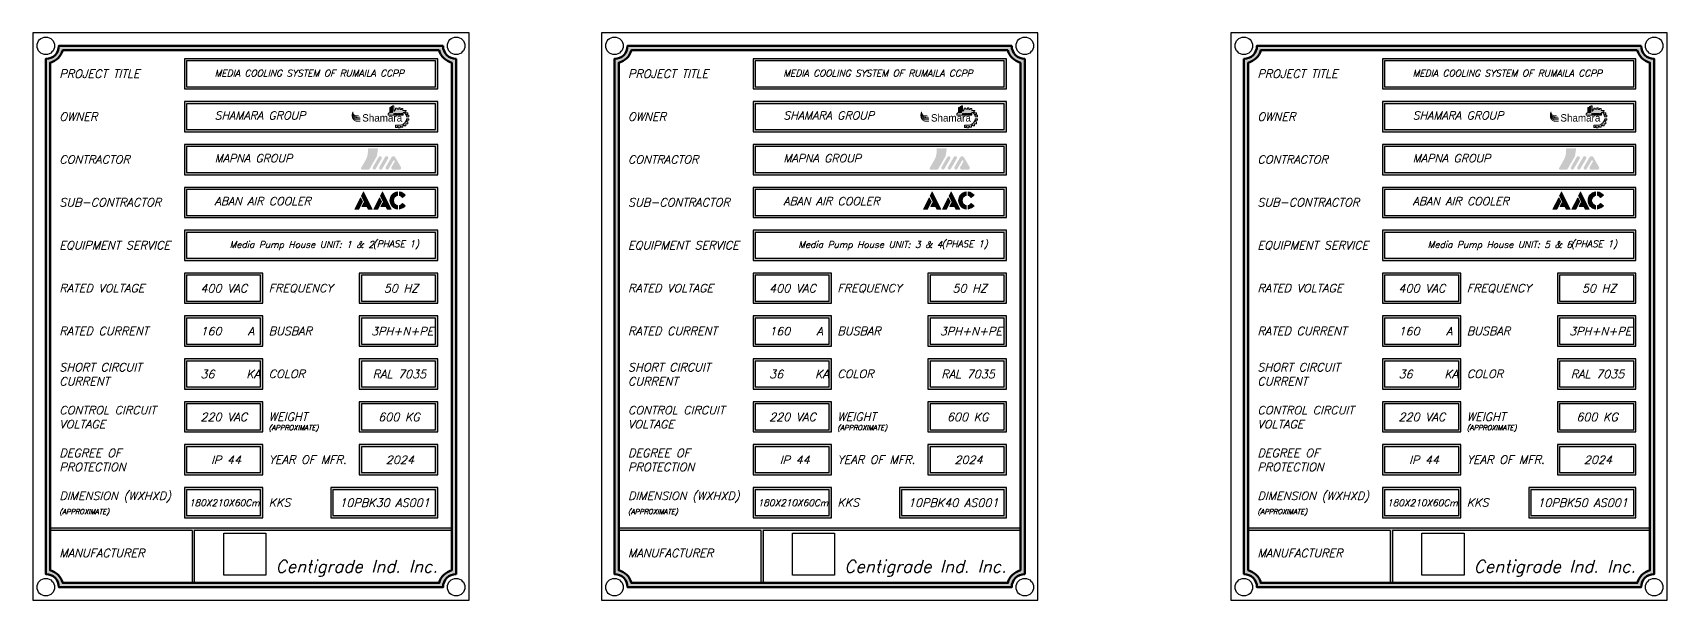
# Model space of a CAD drawing. Header units: inches. Extents: x -166 to 590, y 55 to 185.
# Drawn here: x 215.4 to 589.8, y 55.2 to 185.2 of the extents above; entities that cross this region are included whole.
import ezdxf
from ezdxf.enums import TextEntityAlignment as Align

# ---------------------------------------------------------------- set-up
doc = ezdxf.new("R2010")
doc.units = ezdxf.units.IN
doc.header["$MEASUREMENT"] = 0
doc.layers.add('T-T', color=2, linetype='Continuous', lineweight=20)
doc.styles.add('Shamara', font='')
doc.styles.get("Standard").update_dxf_attribs({"font": 'italic.shx'})
doc.styles.get('Shamara').set_extended_font_data('Alborz Mashgh Jadid')
picture_1 = doc.add_image_def('image1.jpg', size_in_pixel=(157, 157))

# ---------------------------------------------------------------- blocks, each defined once
blk = doc.blocks.new('AAC')
at = {"lineweight": 0}
h = blk.add_hatch(dxfattribs=at)
h.set_pattern_fill('AR-SAND', color=130, scale=0.4)
h.paths.add_polyline_path([(17.1, 33.8), (13.1, 26), (20.1, 12.2), (17.7, 12.2), (14.1, 5.2), (23.6, 5.2), (26.2, 0), (34.2, 0)])
h.paths.add_polyline_path([(0, 0), (7.9, 0), (15.3, 14.6), (11.3, 22.4)])
h = blk.add_hatch(dxfattribs=at)
h.set_pattern_fill('AR-SAND', color=130, scale=0.4)
h.paths.add_polyline_path([(49, 22.4), (37.7, 0), (45.6, 0), (53, 14.6)])
h.paths.add_polyline_path([(54.7, 33.8), (50.8, 26), (57.7, 12.2), (55.4, 12.2), (51.8, 5.2), (61.3, 5.2), (63.9, 0), (71.8, 0)])
h = blk.add_hatch(dxfattribs=at)
h.set_pattern_fill('AR-SAND', color=130, scale=0.4)
h.paths.add_polyline_path([(84.6, 26.8), (84.6, 33.8, 0.894794), (84.6, 0), (84.6, 7, -0.827064)])
h.paths.add_polyline_path([(94.4, 23), (100, 27.2, 0.206016), (88.3, 33.8), (88.3, 26.8, -0.186394)])
h.paths.add_polyline_path([(100, 6.6), (94.4, 10.8, -0.186394), (88.3, 7), (88.3, 0, 0.206016)])
for p, q in [((13.1, 26), (17.1, 33.8)), ((34.2, 0), (17.1, 33.8)), ((50.8, 26), (54.7, 33.8)), ((71.8, 0), (54.7, 33.8)), ((84.6, 33.8), (84.6, 26.8)), ((88.3, 33.8), (88.3, 26.8)), ((0, 0), (11.3, 22.4)), ((0, 0), (7.9, 0)), ((7.9, 0), (15.3, 14.6)), ((15.3, 14.6), (11.3, 22.4)), ((20.1, 12.2), (13.1, 26)), ((14.1, 5.2), (17.7, 12.2)), ((14.1, 5.2), (23.6, 5.2)), ((17.7, 12.2), (20.1, 12.2)), ((26.2, 0), (23.6, 5.2)), ((26.2, 0), (34.2, 0)), ((37.7, 0), (49, 22.4)), ((37.7, 0), (45.6, 0)), ((45.6, 0), (53, 14.6)), ((53, 14.6), (49, 22.4)), ((57.7, 12.2), (50.8, 26)), ((51.8, 5.2), (55.4, 12.2)), ((51.8, 5.2), (61.3, 5.2)), ((55.4, 12.2), (57.7, 12.2)), ((63.9, 0), (61.3, 5.2)), ((63.9, 0), (71.8, 0)), ((84.6, 7), (84.6, 0)), ((88.3, 7), (88.3, 0)), ((94.4, 23), (100, 27.2)), ((94.4, 10.8), (100, 6.6))]:
    blk.add_line(p, q, dxfattribs=at)
for radius, start, end in [(17, 96.356, 263.644), (17, 37.2592, 83.823), (10, 100.8142, 259.1858), (10, 37.2592, 79.4928), (10, 280.5072, 322.7408), (17, 276.177, 322.7408)]:
    blk.add_arc((86.5, 16.9), radius, start, end, dxfattribs=at)
blk = doc.blocks.new('A$C190B4D2B')
at = {"layer": 'T-T'}
h = blk.add_hatch(color=12, dxfattribs=at)
h.dxf.hatch_style = 1
h.paths.add_polyline_path([(5.47, -1.16), (5.47, -0.23), (4.75, -0.23), (4.75, -0.91), (3.9, -0.91), (3.9, -0.37), (3.11, -0.37), (3.11, -1.31), (2.72, -1.31), (2.72, -1.73), (2.5, -1.73), (2.5, -2.04), (2.22, -2.04), (2.22, 0.86), (1.55, 0.86), (1.55, -2.69), (1.32, -2.69), (1.32, 0.53), (0.83, 0.53), (0.83, -2.92), (0.53, -2.92), (0.53, 0), (0, 0), (0, -2.85), (-0.53, -2.85), (-0.53, -3.22), (-0.83, -3.22), (-0.83, -4.07), (7.18, -4.07), (7.18, -2.62), (7.6, -2.62, -0.191002), (8.87, -4.99), (10.08, -4.99), (10.08, -4.03), (9.08, -4.03), (9.08, -3.56), (9.61, -3.56), (9.61, -2.88), (8.71, -2.88), (8.19, -2.49), (8.19, -2.07), (8.66, -2.07), (8.66, -1.57), (7.03, -1.57), (7.03, -0.59), (6.2, -0.59), (6.2, -1.16)])
h.paths.add_polyline_path([(6.16, -3.28), (6.16, -3.81), (5.71, -3.81), (5.71, -3.28)], flags=16)
h.paths.add_polyline_path([(6.44, -3.28), (6.88, -3.28), (6.88, -3.81), (6.44, -3.81)], flags=16)
h.paths.add_polyline_path([(5.43, -3.28), (5.43, -3.81), (4.99, -3.81), (4.99, -3.28)], flags=16)
h.paths.add_polyline_path([(4.71, -3.28), (4.71, -3.81), (4.27, -3.81), (4.27, -3.28)], flags=16)
h.paths.add_polyline_path([(3.98, -3.28), (3.98, -3.81), (3.54, -3.81), (3.54, -3.28)], flags=16)
h.paths.add_polyline_path([(3.26, -3.28), (3.26, -3.81), (2.82, -3.81), (2.82, -3.28)], flags=16)
h.paths.add_polyline_path([(2.53, -3.28), (2.53, -3.81), (2.09, -3.81), (2.09, -3.28)], flags=16)
h.paths.add_polyline_path([(7.71, -9.27), (7.7, -9.75), (8.56, -9.75), (8.56, -8.65), (9.58, -8.66), (9.58, -7.64), (9.15, -7.64), (9.15, -6.85), (10.09, -6.85), (10.09, -5.98), (8.92, -5.98, -0.331152), (5.93, -9.42), (3.14, -9.42), (3.14, -10.64), (3.89, -10.64), (3.89, -10.2), (4.47, -10.2), (4.47, -10.81), (5.5, -10.81), (5.5, -10.12), (6.09, -10.12), (6.09, -10.5), (6.99, -10.5), (6.99, -9.68)])
at = {"layer": 'T-T', "color": 12}
for p, q in [((0.53, 0), (0, 0)), ((0, 0), (0, -2.85)), ((0.53, 0), (0, 0)), ((0, 0), (0, -2.85)), ((0.53, -2.92), (0.53, 0)), ((0.53, -2.92), (0.53, 0)), ((1.32, 0.53), (0.83, 0.53)), ((0.83, 0.53), (0.83, -2.92)), ((1.32, 0.53), (0.83, 0.53)), ((0.83, 0.53), (0.83, -2.92)), ((1.32, -2.69), (1.32, 0.53)), ((1.32, -2.69), (1.32, 0.53)), ((2.22, 0.86), (1.55, 0.86)), ((1.55, 0.86), (1.55, -2.69)), ((2.22, 0.86), (1.55, 0.86)), ((1.55, 0.86), (1.55, -2.69)), ((2.22, -2.04), (2.22, 0.86)), ((2.22, -2.04), (2.22, 0.86)), ((-0.53, -3.22), (-0.83, -3.22)), ((-0.83, -3.22), (-0.83, -4.07)), ((-0.53, -3.22), (-0.83, -3.22)), ((-0.83, -3.22), (-0.83, -4.07)), ((-0.83, -4.07), (7.18, -4.07)), ((-0.83, -4.07), (7.18, -4.07)), ((0, -2.85), (-0.53, -2.85)), ((-0.53, -2.85), (-0.53, -3.22)), ((0, -2.85), (-0.53, -2.85)), ((-0.53, -2.85), (-0.53, -3.22)), ((0.83, -2.92), (0.53, -2.92)), ((0.83, -2.92), (0.53, -2.92)), ((1.55, -2.69), (1.32, -2.69)), ((1.55, -2.69), (1.32, -2.69)), ((2.5, -2.04), (2.22, -2.04)), ((2.5, -2.04), (2.22, -2.04)), ((2.72, -1.73), (2.5, -1.73)), ((2.5, -1.73), (2.5, -2.04)), ((2.72, -1.73), (2.5, -1.73)), ((2.5, -1.73), (2.5, -2.04)), ((3.11, -1.31), (2.72, -1.31)), ((2.72, -1.31), (2.72, -1.73)), ((3.11, -1.31), (2.72, -1.31)), ((2.72, -1.31), (2.72, -1.73)), ((3.9, -0.37), (3.11, -0.37)), ((3.11, -0.37), (3.11, -1.31)), ((3.9, -0.37), (3.11, -0.37)), ((3.11, -0.37), (3.11, -1.31)), ((3.9, -0.91), (3.9, -0.37)), ((3.9, -0.91), (3.9, -0.37)), ((4.75, -0.91), (3.9, -0.91)), ((4.75, -0.91), (3.9, -0.91)), ((5.47, -0.23), (4.75, -0.23)), ((4.75, -0.23), (4.75, -0.91)), ((5.47, -0.23), (4.75, -0.23)), ((4.75, -0.23), (4.75, -0.91)), ((5.47, -1.16), (5.47, -0.23)), ((5.47, -1.16), (5.47, -0.23)), ((6.2, -1.16), (5.47, -1.16)), ((6.2, -1.16), (5.47, -1.16)), ((7.03, -0.59), (6.2, -0.59)), ((6.2, -0.59), (6.2, -1.16)), ((7.03, -0.59), (6.2, -0.59)), ((6.2, -0.59), (6.2, -1.16)), ((7.03, -1.57), (7.03, -0.59)), ((7.03, -1.57), (7.03, -0.59)), ((8.66, -1.57), (7.03, -1.57)), ((8.66, -1.57), (7.03, -1.57)), ((7.18, -4.07), (7.18, -2.62)), ((7.18, -2.62), (7.6, -2.62)), ((7.18, -4.07), (7.18, -2.62)), ((7.18, -2.62), (7.6, -2.62)), ((8.19, -2.49), (8.19, -2.07)), ((8.19, -2.07), (8.66, -2.07)), ((8.19, -2.49), (8.19, -2.07)), ((8.19, -2.07), (8.66, -2.07)), ((8.71, -2.88), (8.19, -2.49)), ((8.71, -2.88), (8.19, -2.49)), ((8.56, -9.75), (8.56, -8.65)), ((8.56, -8.65), (9.58, -8.66)), ((8.56, -9.75), (8.56, -8.65)), ((8.56, -8.65), (9.58, -8.66)), ((8.66, -2.07), (8.66, -1.57)), ((8.66, -2.07), (8.66, -1.57)), ((9.61, -2.88), (8.71, -2.88)), ((9.61, -2.88), (8.71, -2.88)), ((8.87, -4.99), (10.08, -4.99)), ((8.87, -4.99), (10.08, -4.99)), ((10.09, -5.98), (8.92, -5.98)), ((10.09, -5.98), (8.92, -5.98)), ((9.08, -4.03), (9.08, -3.56)), ((9.08, -3.56), (9.61, -3.56)), ((9.08, -4.03), (9.08, -3.56)), ((9.08, -3.56), (9.61, -3.56)), ((10.08, -4.03), (9.08, -4.03)), ((10.08, -4.03), (9.08, -4.03)), ((9.15, -7.64), (9.15, -6.85)), ((9.15, -6.85), (10.09, -6.85)), ((9.15, -7.64), (9.15, -6.85)), ((9.15, -6.85), (10.09, -6.85)), ((9.58, -7.64), (9.15, -7.64)), ((9.58, -7.64), (9.15, -7.64)), ((9.58, -8.66), (9.58, -7.64)), ((9.58, -8.66), (9.58, -7.64)), ((9.61, -3.56), (9.61, -2.88)), ((9.61, -3.56), (9.61, -2.88)), ((10.08, -4.99), (10.08, -4.03)), ((10.08, -4.99), (10.08, -4.03)), ((10.09, -6.85), (10.09, -5.98)), ((10.09, -6.85), (10.09, -5.98)), ((5.93, -9.42), (3.14, -9.42)), ((3.14, -9.42), (3.14, -10.64)), ((5.93, -9.42), (3.14, -9.42)), ((3.14, -9.42), (3.14, -10.64)), ((3.14, -10.64), (3.89, -10.64)), ((3.14, -10.64), (3.89, -10.64)), ((3.89, -10.64), (3.89, -10.2)), ((3.89, -10.2), (4.47, -10.2)), ((3.89, -10.64), (3.89, -10.2)), ((3.89, -10.2), (4.47, -10.2)), ((4.47, -10.2), (4.47, -10.81)), ((4.47, -10.2), (4.47, -10.81)), ((4.47, -10.81), (5.5, -10.81)), ((4.47, -10.81), (5.5, -10.81)), ((5.5, -10.81), (5.5, -10.12)), ((5.5, -10.12), (6.09, -10.12)), ((5.5, -10.81), (5.5, -10.12)), ((5.5, -10.12), (6.09, -10.12)), ((6.09, -10.12), (6.09, -10.5)), ((6.09, -10.12), (6.09, -10.5)), ((6.09, -10.5), (6.99, -10.5)), ((6.09, -10.5), (6.99, -10.5)), ((6.99, -9.68), (7.71, -9.27)), ((6.99, -9.68), (7.71, -9.27)), ((6.99, -10.5), (6.99, -9.68)), ((6.99, -10.5), (6.99, -9.68)), ((7.71, -9.27), (7.7, -9.75)), ((7.71, -9.27), (7.7, -9.75)), ((7.7, -9.75), (8.56, -9.75)), ((7.7, -9.75), (8.56, -9.75))]:
    blk.add_line(p, q, dxfattribs=at)
at = {"layer": 'T-T', "color": 12, "const_width": 0.39}
for points in [[(-19.5, -2.33, 0.281), (-19.27, -6.42, 18.267234)], [(-15.56, -6.15), (-17.6, -6.12, -0.392856), (-19.91, -3.52, -0.912171)], [(-15.56, -6.7), (-17.6, -6.68, -0.383676), (-19.91, -3.97, -0.912171)], [(-15.56, -7.36), (-17.6, -7.33, -0.383676), (-19.91, -4.62, -0.912171)], [(-15.56, -5.56), (-17.6, -5.54, -0.42789), (-19.74, -2.89, -0.912171)], [(-15.96, -5.03), (-17.6, -5.01, -0.429952), (-19.66, -2.55, -0.912171)], [(-16.54, -4.44), (-17.6, -4.41, -0.441364), (-19.5, -2.33, -0.912171)]]:
    blk.add_lwpolyline(points, format="xyb", dxfattribs=at)
at = {"layer": 'T-T', "color": 12}
for points in [[(2.53, -3.81), (2.09, -3.81), (2.09, -3.28), (2.53, -3.28)], [(3.26, -3.81), (2.82, -3.81), (2.82, -3.28), (3.26, -3.28)], [(3.98, -3.81), (3.54, -3.81), (3.54, -3.28), (3.98, -3.28)], [(4.71, -3.81), (4.27, -3.81), (4.27, -3.28), (4.71, -3.28)], [(5.43, -3.81), (4.99, -3.81), (4.99, -3.28), (5.43, -3.28)], [(6.16, -3.81), (5.71, -3.81), (5.71, -3.28), (6.16, -3.28)], [(6.88, -3.81), (6.44, -3.81), (6.44, -3.28), (6.88, -3.28)]]:
    blk.add_lwpolyline(points, close=True, dxfattribs=at)
for centre, radius, start, end in [((5.11, -5.69), 3.82, 282.43766, 355.72722), ((5.11, -5.69), 3.82, 282.43766, 355.72722), ((5.24, -5.41), 3.65, 6.66491, 49.91844), ((5.24, -5.41), 3.65, 6.66491, 49.91844)]:
    blk.add_arc(centre, radius, start, end, dxfattribs=at)
at = {"layer": 'T-T', "color": 12, "style": 'Shamara'}
blk.add_text('Shamara', height=3.9, rotation=0.00012, dxfattribs=at).set_placement((-3.98, -5.54), align=Align.MIDDLE_CENTER)

msp = doc.modelspace()

# ---------------------------------------------------------------- hatches: boundary and pattern name
h = msp.add_hatch(color=256)
h.dxf.hatch_style = 1
h.paths.add_polyline_path([(312.37, 179.2, -0.414214), (309.37, 182.2), (221.37, 182.2, -0.414214), (218.37, 179.2), (218.37, 61.2, -0.414214), (221.37, 58.2), (309.37, 58.2, -0.414214), (312.37, 61.2)])
h.paths.add_polyline_path([(311.37, 62.07, 0.272842), (308.49, 59.2), (222.24, 59.2, 0.272842), (219.37, 62.07), (219.37, 178.33, 0.272842), (222.24, 181.2), (308.49, 181.2, 0.272842), (311.37, 178.33)], flags=16)
h = msp.add_hatch(color=256)
h.dxf.hatch_style = 1
h.paths.add_polyline_path([(442.64, 179.2, -0.414214), (439.64, 182.2), (351.64, 182.2, -0.414214), (348.64, 179.2), (348.64, 61.2, -0.414214), (351.64, 58.2), (439.64, 58.2, -0.414214), (442.64, 61.2)])
h.paths.add_polyline_path([(441.64, 62.07, 0.272842), (438.77, 59.2), (352.52, 59.2, 0.272842), (349.64, 62.07), (349.64, 178.33, 0.272842), (352.52, 181.2), (438.77, 181.2, 0.272842), (441.64, 178.33)], flags=16)
h = msp.add_hatch(color=256)
h.dxf.hatch_style = 1
h.paths.add_polyline_path([(586.83, 179.2, -0.414214), (583.83, 182.2), (495.83, 182.2, -0.414214), (492.83, 179.2), (492.83, 61.2, -0.414214), (495.83, 58.2), (583.83, 58.2, -0.414214), (586.83, 61.2)])
h.paths.add_polyline_path([(585.83, 62.07, 0.272842), (582.96, 59.2), (496.7, 59.2, 0.272842), (493.83, 62.07), (493.83, 178.33, 0.272842), (496.7, 181.2), (582.96, 181.2, 0.272842), (585.83, 178.33)], flags=16)
h = msp.add_hatch(color=256)
h.dxf.hatch_style = 1
h.paths.add_polyline_path([(250.11, 179.24), (250.11, 172.32), (308.17, 172.32), (308.17, 179.24)])
h.paths.add_polyline_path([(307.67, 178.74), (250.61, 178.74), (250.61, 172.82), (307.67, 172.82)], flags=16)
h = msp.add_hatch(color=256)
h.dxf.hatch_style = 1
h.paths.add_polyline_path([(380.38, 179.24), (380.38, 172.32), (438.44, 172.32), (438.44, 179.24)])
h.paths.add_polyline_path([(437.94, 178.74), (380.88, 178.74), (380.88, 172.82), (437.94, 172.82)], flags=16)
h = msp.add_hatch(color=256)
h.dxf.hatch_style = 1
h.paths.add_polyline_path([(524.57, 179.24), (524.57, 172.32), (582.63, 172.32), (582.63, 179.24)])
h.paths.add_polyline_path([(582.13, 178.74), (525.07, 178.74), (525.07, 172.82), (582.13, 172.82)], flags=16)
h = msp.add_hatch(color=256)
h.dxf.hatch_style = 1
h.paths.add_polyline_path([(250.11, 169.42), (250.11, 162.5), (308.17, 162.5), (308.17, 169.42)])
h.paths.add_polyline_path([(307.67, 168.92), (250.61, 168.92), (250.61, 163), (307.67, 163)], flags=16)
h = msp.add_hatch(color=256)
h.dxf.hatch_style = 1
h.paths.add_polyline_path([(380.38, 169.42), (380.38, 162.5), (438.44, 162.5), (438.44, 169.42)])
h.paths.add_polyline_path([(437.94, 168.92), (380.88, 168.92), (380.88, 163), (437.94, 163)], flags=16)
h = msp.add_hatch(color=256)
h.dxf.hatch_style = 1
h.paths.add_polyline_path([(524.57, 169.42), (524.57, 162.5), (582.63, 162.5), (582.63, 169.42)])
h.paths.add_polyline_path([(582.13, 168.92), (525.07, 168.92), (525.07, 163), (582.13, 163)], flags=16)
h = msp.add_hatch(color=256)
h.dxf.hatch_style = 1
h.paths.add_polyline_path([(250.11, 159.6), (250.11, 152.68), (308.17, 152.68), (308.17, 159.6)])
h.paths.add_polyline_path([(307.67, 159.1), (250.61, 159.1), (250.61, 153.18), (307.67, 153.18)], flags=16)
h = msp.add_hatch(color=256)
h.dxf.hatch_style = 1
h.paths.add_polyline_path([(380.38, 159.6), (380.38, 152.68), (438.44, 152.68), (438.44, 159.6)])
h.paths.add_polyline_path([(437.94, 159.1), (380.88, 159.1), (380.88, 153.18), (437.94, 153.18)], flags=16)
h = msp.add_hatch(color=256)
h.dxf.hatch_style = 1
h.paths.add_polyline_path([(524.57, 159.6), (524.57, 152.68), (582.63, 152.68), (582.63, 159.6)])
h.paths.add_polyline_path([(582.13, 159.1), (525.07, 159.1), (525.07, 153.18), (582.13, 153.18)], flags=16)
h = msp.add_hatch(color=256)
h.dxf.hatch_style = 1
h.paths.add_polyline_path([(250.11, 149.78), (250.11, 142.86), (308.17, 142.86), (308.17, 149.78)])
h.paths.add_polyline_path([(307.67, 149.28), (250.61, 149.28), (250.61, 143.36), (307.67, 143.36)], flags=16)
h = msp.add_hatch(color=256)
h.dxf.hatch_style = 1
h.paths.add_polyline_path([(380.38, 149.78), (380.38, 142.86), (438.44, 142.86), (438.44, 149.78)])
h.paths.add_polyline_path([(437.94, 149.28), (380.88, 149.28), (380.88, 143.36), (437.94, 143.36)], flags=16)
h = msp.add_hatch(color=256)
h.dxf.hatch_style = 1
h.paths.add_polyline_path([(524.57, 149.78), (524.57, 142.86), (582.63, 142.86), (582.63, 149.78)])
h.paths.add_polyline_path([(582.13, 149.28), (525.07, 149.28), (525.07, 143.36), (582.13, 143.36)], flags=16)
h = msp.add_hatch(color=256)
h.dxf.hatch_style = 1
h.paths.add_polyline_path([(250.11, 139.96), (250.11, 133.04), (308.17, 133.04), (308.17, 139.96)])
h.paths.add_polyline_path([(307.67, 139.46), (250.61, 139.46), (250.61, 133.54), (307.67, 133.54)], flags=16)
h = msp.add_hatch(color=256)
h.dxf.hatch_style = 1
h.paths.add_polyline_path([(380.38, 139.96), (380.38, 133.04), (438.44, 133.04), (438.44, 139.96)])
h.paths.add_polyline_path([(437.94, 139.46), (380.88, 139.46), (380.88, 133.54), (437.94, 133.54)], flags=16)
h = msp.add_hatch(color=256)
h.dxf.hatch_style = 1
h.paths.add_polyline_path([(524.57, 139.96), (524.57, 133.04), (582.63, 133.04), (582.63, 139.96)])
h.paths.add_polyline_path([(582.13, 139.46), (525.07, 139.46), (525.07, 133.54), (582.13, 133.54)], flags=16)
h = msp.add_hatch(color=256)
h.dxf.hatch_style = 1
h.paths.add_polyline_path([(268.09, 123.22), (268.09, 130.14), (250.11, 130.14), (250.11, 123.22)])
h.paths.add_polyline_path([(267.59, 129.64), (267.59, 123.72), (250.61, 123.72), (250.61, 129.64)], flags=16)
h = msp.add_hatch(color=256)
h.dxf.hatch_style = 1
h.paths.add_polyline_path([(308.17, 123.22), (308.17, 130.14), (290.19, 130.14), (290.19, 123.22)])
h.paths.add_polyline_path([(307.67, 129.64), (307.67, 123.72), (290.69, 123.72), (290.69, 129.64)], flags=16)
h = msp.add_hatch(color=256)
h.dxf.hatch_style = 1
h.paths.add_polyline_path([(398.36, 123.22), (398.36, 130.14), (380.38, 130.14), (380.38, 123.22)])
h.paths.add_polyline_path([(397.86, 129.64), (397.86, 123.72), (380.88, 123.72), (380.88, 129.64)], flags=16)
h = msp.add_hatch(color=256)
h.dxf.hatch_style = 1
h.paths.add_polyline_path([(438.44, 123.22), (438.44, 130.14), (420.46, 130.14), (420.46, 123.22)])
h.paths.add_polyline_path([(437.94, 129.64), (437.94, 123.72), (420.96, 123.72), (420.96, 129.64)], flags=16)
h = msp.add_hatch(color=256)
h.dxf.hatch_style = 1
h.paths.add_polyline_path([(542.55, 123.22), (542.55, 130.14), (524.57, 130.14), (524.57, 123.22)])
h.paths.add_polyline_path([(542.05, 129.64), (542.05, 123.72), (525.07, 123.72), (525.07, 129.64)], flags=16)
h = msp.add_hatch(color=256)
h.dxf.hatch_style = 1
h.paths.add_polyline_path([(582.63, 123.22), (582.63, 130.14), (564.65, 130.14), (564.65, 123.22)])
h.paths.add_polyline_path([(582.13, 129.64), (582.13, 123.72), (565.15, 123.72), (565.15, 129.64)], flags=16)
h = msp.add_hatch(color=256)
h.dxf.hatch_style = 1
h.paths.add_polyline_path([(268.09, 113.4), (268.09, 120.32), (250.11, 120.32), (250.11, 113.4)])
h.paths.add_polyline_path([(267.59, 119.82), (267.59, 113.9), (250.61, 113.9), (250.61, 119.82)], flags=16)
h = msp.add_hatch(color=256)
h.dxf.hatch_style = 1
h.paths.add_polyline_path([(308.17, 113.4), (308.17, 120.32), (290.19, 120.32), (290.19, 113.4)])
h.paths.add_polyline_path([(307.67, 119.82), (307.67, 113.9), (290.69, 113.9), (290.69, 119.82)], flags=16)
h = msp.add_hatch(color=256)
h.dxf.hatch_style = 1
h.paths.add_polyline_path([(398.36, 113.4), (398.36, 120.32), (380.38, 120.32), (380.38, 113.4)])
h.paths.add_polyline_path([(397.86, 119.82), (397.86, 113.9), (380.88, 113.9), (380.88, 119.82)], flags=16)
h = msp.add_hatch(color=256)
h.dxf.hatch_style = 1
h.paths.add_polyline_path([(438.44, 113.4), (438.44, 120.32), (420.46, 120.32), (420.46, 113.4)])
h.paths.add_polyline_path([(437.94, 119.82), (437.94, 113.9), (420.96, 113.9), (420.96, 119.82)], flags=16)
h = msp.add_hatch(color=256)
h.dxf.hatch_style = 1
h.paths.add_polyline_path([(542.55, 113.4), (542.55, 120.32), (524.57, 120.32), (524.57, 113.4)])
h.paths.add_polyline_path([(542.05, 119.82), (542.05, 113.9), (525.07, 113.9), (525.07, 119.82)], flags=16)
h = msp.add_hatch(color=256)
h.dxf.hatch_style = 1
h.paths.add_polyline_path([(582.63, 113.4), (582.63, 120.32), (564.65, 120.32), (564.65, 113.4)])
h.paths.add_polyline_path([(582.13, 119.82), (582.13, 113.9), (565.15, 113.9), (565.15, 119.82)], flags=16)
h = msp.add_hatch(color=256)
h.dxf.hatch_style = 1
h.paths.add_polyline_path([(268.09, 103.58), (268.09, 110.5), (250.11, 110.5), (250.11, 103.58)])
h.paths.add_polyline_path([(267.59, 110), (267.59, 104.08), (250.61, 104.08), (250.61, 110)], flags=16)
h = msp.add_hatch(color=256)
h.dxf.hatch_style = 1
h.paths.add_polyline_path([(308.17, 103.58), (308.17, 110.5), (290.19, 110.5), (290.19, 103.58)])
h.paths.add_polyline_path([(307.67, 110), (307.67, 104.08), (290.69, 104.08), (290.69, 110)], flags=16)
h = msp.add_hatch(color=256)
h.dxf.hatch_style = 1
h.paths.add_polyline_path([(398.36, 103.58), (398.36, 110.5), (380.38, 110.5), (380.38, 103.58)])
h.paths.add_polyline_path([(397.86, 110), (397.86, 104.08), (380.88, 104.08), (380.88, 110)], flags=16)
h = msp.add_hatch(color=256)
h.dxf.hatch_style = 1
h.paths.add_polyline_path([(438.44, 103.58), (438.44, 110.5), (420.46, 110.5), (420.46, 103.58)])
h.paths.add_polyline_path([(437.94, 110), (437.94, 104.08), (420.96, 104.08), (420.96, 110)], flags=16)
h = msp.add_hatch(color=256)
h.dxf.hatch_style = 1
h.paths.add_polyline_path([(542.55, 103.58), (542.55, 110.5), (524.57, 110.5), (524.57, 103.58)])
h.paths.add_polyline_path([(542.05, 110), (542.05, 104.08), (525.07, 104.08), (525.07, 110)], flags=16)
h = msp.add_hatch(color=256)
h.dxf.hatch_style = 1
h.paths.add_polyline_path([(582.63, 103.58), (582.63, 110.5), (564.65, 110.5), (564.65, 103.58)])
h.paths.add_polyline_path([(582.13, 110), (582.13, 104.08), (565.15, 104.08), (565.15, 110)], flags=16)
h = msp.add_hatch(color=256)
h.dxf.hatch_style = 1
h.paths.add_polyline_path([(268.09, 93.76), (268.09, 100.68), (250.11, 100.68), (250.11, 93.76)])
h.paths.add_polyline_path([(267.59, 100.18), (267.59, 94.26), (250.61, 94.26), (250.61, 100.18)], flags=16)
h = msp.add_hatch(color=256)
h.dxf.hatch_style = 1
h.paths.add_polyline_path([(308.17, 93.76), (308.17, 100.68), (290.19, 100.68), (290.19, 93.76)])
h.paths.add_polyline_path([(307.67, 100.18), (307.67, 94.26), (290.69, 94.26), (290.69, 100.18)], flags=16)
h = msp.add_hatch(color=256)
h.dxf.hatch_style = 1
h.paths.add_polyline_path([(398.36, 93.76), (398.36, 100.68), (380.38, 100.68), (380.38, 93.76)])
h.paths.add_polyline_path([(397.86, 100.18), (397.86, 94.26), (380.88, 94.26), (380.88, 100.18)], flags=16)
h = msp.add_hatch(color=256)
h.dxf.hatch_style = 1
h.paths.add_polyline_path([(438.44, 93.76), (438.44, 100.68), (420.46, 100.68), (420.46, 93.76)])
h.paths.add_polyline_path([(437.94, 100.18), (437.94, 94.26), (420.96, 94.26), (420.96, 100.18)], flags=16)
h = msp.add_hatch(color=256)
h.dxf.hatch_style = 1
h.paths.add_polyline_path([(542.55, 93.76), (542.55, 100.68), (524.57, 100.68), (524.57, 93.76)])
h.paths.add_polyline_path([(542.05, 100.18), (542.05, 94.26), (525.07, 94.26), (525.07, 100.18)], flags=16)
h = msp.add_hatch(color=256)
h.dxf.hatch_style = 1
h.paths.add_polyline_path([(582.63, 93.76), (582.63, 100.68), (564.65, 100.68), (564.65, 93.76)])
h.paths.add_polyline_path([(582.13, 100.18), (582.13, 94.26), (565.15, 94.26), (565.15, 100.18)], flags=16)
h = msp.add_hatch(color=256)
h.dxf.hatch_style = 1
h.paths.add_polyline_path([(268.09, 83.94), (268.09, 90.86), (250.11, 90.86), (250.11, 83.94)])
h.paths.add_polyline_path([(267.59, 90.36), (267.59, 84.44), (250.61, 84.44), (250.61, 90.36)], flags=16)
h = msp.add_hatch(color=256)
h.dxf.hatch_style = 1
h.paths.add_polyline_path([(308.17, 83.94), (308.17, 90.86), (290.19, 90.86), (290.19, 83.94)])
h.paths.add_polyline_path([(307.67, 90.36), (307.67, 84.44), (290.69, 84.44), (290.69, 90.36)], flags=16)
h = msp.add_hatch(color=256)
h.dxf.hatch_style = 1
h.paths.add_polyline_path([(398.36, 83.94), (398.36, 90.86), (380.38, 90.86), (380.38, 83.94)])
h.paths.add_polyline_path([(397.86, 90.36), (397.86, 84.44), (380.88, 84.44), (380.88, 90.36)], flags=16)
h = msp.add_hatch(color=256)
h.dxf.hatch_style = 1
h.paths.add_polyline_path([(438.44, 83.94), (438.44, 90.86), (420.46, 90.86), (420.46, 83.94)])
h.paths.add_polyline_path([(437.94, 90.36), (437.94, 84.44), (420.96, 84.44), (420.96, 90.36)], flags=16)
h = msp.add_hatch(color=256)
h.dxf.hatch_style = 1
h.paths.add_polyline_path([(542.55, 83.94), (542.55, 90.86), (524.57, 90.86), (524.57, 83.94)])
h.paths.add_polyline_path([(542.05, 90.36), (542.05, 84.44), (525.07, 84.44), (525.07, 90.36)], flags=16)
h = msp.add_hatch(color=256)
h.dxf.hatch_style = 1
h.paths.add_polyline_path([(582.63, 83.94), (582.63, 90.86), (564.65, 90.86), (564.65, 83.94)])
h.paths.add_polyline_path([(582.13, 90.36), (582.13, 84.44), (565.15, 84.44), (565.15, 90.36)], flags=16)
h = msp.add_hatch(color=256)
h.dxf.hatch_style = 1
h.paths.add_polyline_path([(268.09, 74.12), (268.09, 81.04), (250.11, 81.04), (250.11, 74.12)])
h.paths.add_polyline_path([(267.59, 80.54), (267.59, 74.62), (250.61, 74.62), (250.61, 80.54)], flags=16)
h = msp.add_hatch(color=256)
h.dxf.hatch_style = 1
h.paths.add_polyline_path([(308.17, 74.12), (308.17, 81.04), (283.64, 81.04), (283.64, 74.12)])
h.paths.add_polyline_path([(307.67, 80.54), (307.67, 74.62), (284.14, 74.62), (284.14, 80.54)], flags=16)
h = msp.add_hatch(color=256)
h.dxf.hatch_style = 1
h.paths.add_polyline_path([(398.36, 74.12), (398.36, 81.04), (380.38, 81.04), (380.38, 74.12)])
h.paths.add_polyline_path([(397.86, 80.54), (397.86, 74.62), (380.88, 74.62), (380.88, 80.54)], flags=16)
h = msp.add_hatch(color=256)
h.dxf.hatch_style = 1
h.paths.add_polyline_path([(438.44, 74.12), (438.44, 81.04), (413.92, 81.04), (413.92, 74.12)])
h.paths.add_polyline_path([(437.94, 80.54), (437.94, 74.62), (414.42, 74.62), (414.42, 80.54)], flags=16)
h = msp.add_hatch(color=256)
h.dxf.hatch_style = 1
h.paths.add_polyline_path([(542.55, 74.12), (542.55, 81.04), (524.57, 81.04), (524.57, 74.12)])
h.paths.add_polyline_path([(542.05, 80.54), (542.05, 74.62), (525.07, 74.62), (525.07, 80.54)], flags=16)
h = msp.add_hatch(color=256)
h.dxf.hatch_style = 1
h.paths.add_polyline_path([(582.63, 74.12), (582.63, 81.04), (558.1, 81.04), (558.1, 74.12)])
h.paths.add_polyline_path([(582.13, 80.54), (582.13, 74.62), (558.6, 74.62), (558.6, 80.54)], flags=16)
h = msp.add_hatch(color=256)
h.dxf.hatch_style = 1
h.paths.add_polyline_path([(311.37, 71.72), (219.37, 71.72), (219.37, 71.22), (251.89, 71.22), (251.89, 59.2), (252.39, 59.2), (252.39, 71.22), (311.37, 71.22)])
h = msp.add_hatch(color=256)
h.dxf.hatch_style = 1
h.paths.add_polyline_path([(441.64, 71.72), (349.64, 71.72), (349.64, 71.22), (382.17, 71.22), (382.17, 59.2), (382.67, 59.2), (382.67, 71.22), (441.64, 71.22)])
h = msp.add_hatch(color=256)
h.dxf.hatch_style = 1
h.paths.add_polyline_path([(585.83, 71.72), (493.83, 71.72), (493.83, 71.22), (526.36, 71.22), (526.36, 59.2), (526.86, 59.2), (526.86, 71.22), (585.83, 71.22)])
at = {"layer": 'T-T'}
for points in [[(294.16, 156.81, 0.093556), (294.24, 157.04), (294.47, 158.56, 0.459001), (294.34, 158.71), (292.29, 158.71, 0.414214), (292.16, 158.58), (292.16, 157.97, -0.131652), (291.65, 156.05), (290.6, 154.23, 0.57735), (290.82, 153.84), (292.22, 153.84, 0.267949), (292.56, 154.04)], [(424.44, 156.81, 0.093556), (424.52, 157.04), (424.75, 158.56, 0.459001), (424.62, 158.71), (422.57, 158.71, 0.414214), (422.44, 158.58), (422.44, 157.97, -0.131652), (421.93, 156.05), (420.87, 154.23, 0.57735), (421.1, 153.84), (422.5, 153.84, 0.267949), (422.83, 154.04)], [(568.62, 156.81, 0.093556), (568.7, 157.04), (568.93, 158.56, 0.459001), (568.81, 158.71), (566.75, 158.71, 0.414214), (566.63, 158.58), (566.63, 157.97, -0.131652), (566.11, 156.05), (565.06, 154.23, 0.57735), (565.28, 153.84), (566.69, 153.84, 0.267949), (567.02, 154.04)]]:
    msp.add_hatch(color=252, dxfattribs=at).paths.add_polyline_path(points)
h = msp.add_hatch(color=1, dxfattribs=at)
h.paths.add_polyline_path([(298.43, 156.66, 0.57735), (297.55, 156.66), (296.25, 154.42, 1), (296.92, 154.04), (297.97, 155.86, -1), (298.3, 155.67), (297.58, 154.42, 0.57735), (297.92, 153.84), (299.4, 153.84, 0.57735), (299.73, 154.42)])
h.paths.add_polyline_path([(296.77, 156.34, 1), (296.1, 156.73), (294.77, 154.42, 1), (295.44, 154.04)])
h.paths.add_polyline_path([(295.29, 156.34, 1), (294.63, 156.73), (293.3, 154.42, 1), (293.96, 154.04)])
h = msp.add_hatch(color=1, dxfattribs=at)
h.paths.add_polyline_path([(428.71, 156.66, 0.57735), (427.82, 156.66), (426.53, 154.42, 1), (427.19, 154.04), (428.25, 155.86, -1), (428.58, 155.67), (427.86, 154.42, 0.57735), (428.19, 153.84), (429.67, 153.84, 0.57735), (430.01, 154.42)])
h.paths.add_polyline_path([(427.05, 156.34, 1), (426.38, 156.73), (425.05, 154.42, 1), (425.71, 154.04)])
h.paths.add_polyline_path([(425.57, 156.34, 1), (424.9, 156.73), (423.57, 154.42, 1), (424.24, 154.04)])
h = msp.add_hatch(color=1, dxfattribs=at)
h.paths.add_polyline_path([(572.9, 156.66, 0.57735), (572.01, 156.66), (570.71, 154.42, 1), (571.38, 154.04), (572.43, 155.86, -1), (572.77, 155.67), (572.05, 154.42, 0.57735), (572.38, 153.84), (573.86, 153.84, 0.57735), (574.19, 154.42)])
h.paths.add_polyline_path([(571.23, 156.34, 1), (570.57, 156.73), (569.23, 154.42, 1), (569.9, 154.04)])
h.paths.add_polyline_path([(569.76, 156.34, 1), (569.09, 156.73), (567.76, 154.42, 1), (568.42, 154.04)])

# ---------------------------------------------------------------- linework, layer by layer
for p, q in [((311.37, 71.72), (219.37, 71.72)), ((251.89, 71.22), (219.37, 71.22)), ((251.89, 71.22), (251.89, 59.2)), ((311.37, 71.22), (252.39, 71.22)), ((252.39, 71.22), (252.39, 59.2)), ((441.64, 71.72), (349.64, 71.72)), ((382.17, 71.22), (349.64, 71.22)), ((382.17, 71.22), (382.17, 59.2)), ((441.64, 71.22), (382.67, 71.22)), ((382.67, 71.22), (382.67, 59.2)), ((585.83, 71.72), (493.83, 71.72)), ((526.36, 71.22), (493.83, 71.22)), ((526.36, 71.22), (526.36, 59.2)), ((585.83, 71.22), (526.86, 71.22)), ((526.86, 71.22), (526.86, 59.2)), ((252.39, 59.2), (251.89, 59.2)), ((382.67, 59.2), (382.17, 59.2)), ((526.86, 59.2), (526.36, 59.2))]:
    msp.add_line(p, q)
for points in [[(315.37, 185.2), (215.37, 185.2), (215.37, 55.2), (315.37, 55.2)], [(445.64, 185.2), (345.64, 185.2), (345.64, 55.2), (445.64, 55.2)], [(589.83, 185.2), (489.83, 185.2), (489.83, 55.2), (589.83, 55.2)], [(308.17, 179.24), (250.11, 179.24), (250.11, 172.32), (308.17, 172.32)], [(307.67, 178.74), (250.61, 178.74), (250.61, 172.82), (307.67, 172.82)], [(438.44, 179.24), (380.38, 179.24), (380.38, 172.32), (438.44, 172.32)], [(437.94, 178.74), (380.88, 178.74), (380.88, 172.82), (437.94, 172.82)], [(582.63, 179.24), (524.57, 179.24), (524.57, 172.32), (582.63, 172.32)], [(582.13, 178.74), (525.07, 178.74), (525.07, 172.82), (582.13, 172.82)], [(308.17, 169.42), (250.11, 169.42), (250.11, 162.5), (308.17, 162.5)], [(307.67, 168.92), (250.61, 168.92), (250.61, 163), (307.67, 163)], [(438.44, 169.42), (380.38, 169.42), (380.38, 162.5), (438.44, 162.5)], [(437.94, 168.92), (380.88, 168.92), (380.88, 163), (437.94, 163)], [(582.63, 169.42), (524.57, 169.42), (524.57, 162.5), (582.63, 162.5)], [(582.13, 168.92), (525.07, 168.92), (525.07, 163), (582.13, 163)], [(308.17, 159.6), (250.11, 159.6), (250.11, 152.68), (308.17, 152.68)], [(307.67, 159.1), (250.61, 159.1), (250.61, 153.18), (307.67, 153.18)], [(438.44, 159.6), (380.38, 159.6), (380.38, 152.68), (438.44, 152.68)], [(437.94, 159.1), (380.88, 159.1), (380.88, 153.18), (437.94, 153.18)], [(582.63, 159.6), (524.57, 159.6), (524.57, 152.68), (582.63, 152.68)], [(582.13, 159.1), (525.07, 159.1), (525.07, 153.18), (582.13, 153.18)], [(308.17, 149.78), (250.11, 149.78), (250.11, 142.86), (308.17, 142.86)], [(307.67, 149.28), (250.61, 149.28), (250.61, 143.36), (307.67, 143.36)], [(438.44, 149.78), (380.38, 149.78), (380.38, 142.86), (438.44, 142.86)], [(437.94, 149.28), (380.88, 149.28), (380.88, 143.36), (437.94, 143.36)], [(582.63, 149.78), (524.57, 149.78), (524.57, 142.86), (582.63, 142.86)], [(582.13, 149.28), (525.07, 149.28), (525.07, 143.36), (582.13, 143.36)], [(308.17, 139.96), (250.11, 139.96), (250.11, 133.04), (308.17, 133.04)], [(307.67, 139.46), (250.61, 139.46), (250.61, 133.54), (307.67, 133.54)], [(438.44, 139.96), (380.38, 139.96), (380.38, 133.04), (438.44, 133.04)], [(437.94, 139.46), (380.88, 139.46), (380.88, 133.54), (437.94, 133.54)], [(582.63, 139.96), (524.57, 139.96), (524.57, 133.04), (582.63, 133.04)], [(582.13, 139.46), (525.07, 139.46), (525.07, 133.54), (582.13, 133.54)], [(268.09, 130.14), (250.11, 130.14), (250.11, 123.22), (268.09, 123.22)], [(267.59, 129.64), (250.61, 129.64), (250.61, 123.72), (267.59, 123.72)], [(308.17, 130.14), (290.19, 130.14), (290.19, 123.22), (308.17, 123.22)], [(307.67, 129.64), (290.69, 129.64), (290.69, 123.72), (307.67, 123.72)], [(398.36, 130.14), (380.38, 130.14), (380.38, 123.22), (398.36, 123.22)], [(397.86, 129.64), (380.88, 129.64), (380.88, 123.72), (397.86, 123.72)], [(438.44, 130.14), (420.46, 130.14), (420.46, 123.22), (438.44, 123.22)], [(437.94, 129.64), (420.96, 129.64), (420.96, 123.72), (437.94, 123.72)], [(542.55, 130.14), (524.57, 130.14), (524.57, 123.22), (542.55, 123.22)], [(542.05, 129.64), (525.07, 129.64), (525.07, 123.72), (542.05, 123.72)], [(582.63, 130.14), (564.65, 130.14), (564.65, 123.22), (582.63, 123.22)], [(582.13, 129.64), (565.15, 129.64), (565.15, 123.72), (582.13, 123.72)], [(268.09, 120.32), (250.11, 120.32), (250.11, 113.4), (268.09, 113.4)], [(308.17, 120.32), (290.19, 120.32), (290.19, 113.4), (308.17, 113.4)], [(398.36, 120.32), (380.38, 120.32), (380.38, 113.4), (398.36, 113.4)], [(438.44, 120.32), (420.46, 120.32), (420.46, 113.4), (438.44, 113.4)], [(542.55, 120.32), (524.57, 120.32), (524.57, 113.4), (542.55, 113.4)], [(582.63, 120.32), (564.65, 120.32), (564.65, 113.4), (582.63, 113.4)], [(267.59, 119.82), (250.61, 119.82), (250.61, 113.9), (267.59, 113.9)], [(307.67, 119.82), (290.69, 119.82), (290.69, 113.9), (307.67, 113.9)], [(397.86, 119.82), (380.88, 119.82), (380.88, 113.9), (397.86, 113.9)], [(437.94, 119.82), (420.96, 119.82), (420.96, 113.9), (437.94, 113.9)], [(542.05, 119.82), (525.07, 119.82), (525.07, 113.9), (542.05, 113.9)], [(582.13, 119.82), (565.15, 119.82), (565.15, 113.9), (582.13, 113.9)], [(268.09, 110.5), (250.11, 110.5), (250.11, 103.58), (268.09, 103.58)], [(267.59, 110), (250.61, 110), (250.61, 104.08), (267.59, 104.08)], [(308.17, 110.5), (290.19, 110.5), (290.19, 103.58), (308.17, 103.58)], [(307.67, 110), (290.69, 110), (290.69, 104.08), (307.67, 104.08)], [(398.36, 110.5), (380.38, 110.5), (380.38, 103.58), (398.36, 103.58)], [(397.86, 110), (380.88, 110), (380.88, 104.08), (397.86, 104.08)], [(438.44, 110.5), (420.46, 110.5), (420.46, 103.58), (438.44, 103.58)], [(437.94, 110), (420.96, 110), (420.96, 104.08), (437.94, 104.08)], [(542.55, 110.5), (524.57, 110.5), (524.57, 103.58), (542.55, 103.58)], [(542.05, 110), (525.07, 110), (525.07, 104.08), (542.05, 104.08)], [(582.63, 110.5), (564.65, 110.5), (564.65, 103.58), (582.63, 103.58)], [(582.13, 110), (565.15, 110), (565.15, 104.08), (582.13, 104.08)], [(268.09, 100.68), (250.11, 100.68), (250.11, 93.76), (268.09, 93.76)], [(267.59, 100.18), (250.61, 100.18), (250.61, 94.26), (267.59, 94.26)], [(308.17, 100.68), (290.19, 100.68), (290.19, 93.76), (308.17, 93.76)], [(307.67, 100.18), (290.69, 100.18), (290.69, 94.26), (307.67, 94.26)], [(398.36, 100.68), (380.38, 100.68), (380.38, 93.76), (398.36, 93.76)], [(397.86, 100.18), (380.88, 100.18), (380.88, 94.26), (397.86, 94.26)], [(438.44, 100.68), (420.46, 100.68), (420.46, 93.76), (438.44, 93.76)], [(437.94, 100.18), (420.96, 100.18), (420.96, 94.26), (437.94, 94.26)], [(542.55, 100.68), (524.57, 100.68), (524.57, 93.76), (542.55, 93.76)], [(542.05, 100.18), (525.07, 100.18), (525.07, 94.26), (542.05, 94.26)], [(582.63, 100.68), (564.65, 100.68), (564.65, 93.76), (582.63, 93.76)], [(582.13, 100.18), (565.15, 100.18), (565.15, 94.26), (582.13, 94.26)], [(268.09, 90.86), (250.11, 90.86), (250.11, 83.94), (268.09, 83.94)], [(267.59, 90.36), (250.61, 90.36), (250.61, 84.44), (267.59, 84.44)], [(308.17, 90.86), (290.19, 90.86), (290.19, 83.94), (308.17, 83.94)], [(307.67, 90.36), (290.69, 90.36), (290.69, 84.44), (307.67, 84.44)], [(398.36, 90.86), (380.38, 90.86), (380.38, 83.94), (398.36, 83.94)], [(397.86, 90.36), (380.88, 90.36), (380.88, 84.44), (397.86, 84.44)], [(438.44, 90.86), (420.46, 90.86), (420.46, 83.94), (438.44, 83.94)], [(437.94, 90.36), (420.96, 90.36), (420.96, 84.44), (437.94, 84.44)], [(542.55, 90.86), (524.57, 90.86), (524.57, 83.94), (542.55, 83.94)], [(542.05, 90.36), (525.07, 90.36), (525.07, 84.44), (542.05, 84.44)], [(582.63, 90.86), (564.65, 90.86), (564.65, 83.94), (582.63, 83.94)], [(582.13, 90.36), (565.15, 90.36), (565.15, 84.44), (582.13, 84.44)], [(268.09, 81.04), (250.11, 81.04), (250.11, 74.12), (268.09, 74.12)], [(267.59, 80.54), (250.61, 80.54), (250.61, 74.62), (267.59, 74.62)], [(308.17, 81.04), (283.64, 81.04), (283.64, 74.12), (308.17, 74.12)], [(307.67, 80.54), (284.14, 80.54), (284.14, 74.62), (307.67, 74.62)], [(398.36, 81.04), (380.38, 81.04), (380.38, 74.12), (398.36, 74.12)], [(397.86, 80.54), (380.88, 80.54), (380.88, 74.62), (397.86, 74.62)], [(438.44, 81.04), (413.92, 81.04), (413.92, 74.12), (438.44, 74.12)], [(437.94, 80.54), (414.42, 80.54), (414.42, 74.62), (437.94, 74.62)], [(542.55, 81.04), (524.57, 81.04), (524.57, 74.12), (542.55, 74.12)], [(542.05, 80.54), (525.07, 80.54), (525.07, 74.62), (542.05, 74.62)], [(582.63, 81.04), (558.1, 81.04), (558.1, 74.12), (582.63, 74.12)], [(582.13, 80.54), (558.6, 80.54), (558.6, 74.62), (582.13, 74.62)]]:
    msp.add_lwpolyline(points, close=True)
at = {"lineweight": 70}
for points in [[(309.37, 182.2), (221.37, 182.2, -0.414214), (218.37, 179.2), (218.37, 61.2, -0.414214), (221.37, 58.2), (309.37, 58.2, -0.414214), (312.37, 61.2), (312.37, 179.2, -0.414214)], [(308.49, 181.2), (222.24, 181.2, -0.272842), (219.37, 178.33), (219.37, 62.07, -0.272842), (222.24, 59.2), (308.49, 59.2, -0.272842), (311.37, 62.07), (311.37, 178.33, -0.272842)], [(439.64, 182.2), (351.64, 182.2, -0.414214), (348.64, 179.2), (348.64, 61.2, -0.414214), (351.64, 58.2), (439.64, 58.2, -0.414214), (442.64, 61.2), (442.64, 179.2, -0.414214)], [(438.77, 181.2), (352.52, 181.2, -0.272842), (349.64, 178.33), (349.64, 62.07, -0.272842), (352.52, 59.2), (438.77, 59.2, -0.272842), (441.64, 62.07), (441.64, 178.33, -0.272842)], [(583.83, 182.2), (495.83, 182.2, -0.414214), (492.83, 179.2), (492.83, 61.2, -0.414214), (495.83, 58.2), (583.83, 58.2, -0.414214), (586.83, 61.2), (586.83, 179.2, -0.414214)], [(582.96, 181.2), (496.7, 181.2, -0.272842), (493.83, 178.33), (493.83, 62.07, -0.272842), (496.7, 59.2), (582.96, 59.2, -0.272842), (585.83, 62.07), (585.83, 178.33, -0.272842)]]:
    msp.add_lwpolyline(points, format="xyb", close=True, dxfattribs=at)
for centre in [(218.37, 182.2), (312.37, 182.2), (348.64, 182.2), (442.64, 182.2), (492.83, 182.2), (586.83, 182.2), (218.37, 58.2), (312.37, 58.2), (348.64, 58.2), (442.64, 58.2), (492.83, 58.2), (586.83, 58.2)]:
    msp.add_circle(centre, 2)

# ---------------------------------------------------------------- block references
at = {"xscale": 0.4319999991841513, "yscale": 0.4319999991841513, "zscale": 0.4319999991841513}
for p in [(297.16, 168.09), (427.44, 168.09), (571.63, 168.09)]:
    msp.add_blockref('A$C190B4D2B', p, dxfattribs=at)
at = {"color": 1, "xscale": 0.115537084099717, "yscale": 0.115537084099717, "zscale": 0.115537084099717}
for p in [(289.17, 144.82), (419.45, 144.82), (563.64, 144.82)]:
    msp.add_blockref('AAC', p, dxfattribs=at)

# ---------------------------------------------------------------- texts
for s, height, p in [('PROJECT TITLE ', 1.882, (221.48, 174.86)), ('MEDIA COOLING SYSTEM OF RUMAILA CCPP', 1.5056, (257.05, 175.16)), ('PROJECT TITLE ', 1.882, (351.75, 174.86)), ('MEDIA COOLING SYSTEM OF RUMAILA CCPP', 1.5056, (387.33, 175.16)), ('PROJECT TITLE ', 1.882, (495.94, 174.86)), ('MEDIA COOLING SYSTEM OF RUMAILA CCPP', 1.5056, (531.51, 175.16)), ('OWNER', 1.882, (221.48, 165.04)), ('SHAMARA GROUP', 1.836, (257.05, 165.34)), ('OWNER', 1.882, (351.75, 165.04)), ('SHAMARA GROUP', 1.836, (387.33, 165.34)), ('OWNER', 1.882, (495.94, 165.04)), ('SHAMARA GROUP', 1.836, (531.51, 165.34)), ('MAPNA GROUP', 1.836, (257.05, 155.52)), ('MAPNA GROUP', 1.836, (387.33, 155.52)), ('MAPNA GROUP', 1.836, (531.51, 155.52)), ('CONTRACTOR', 1.882, (221.48, 155.22)), ('CONTRACTOR', 1.882, (351.75, 155.22)), ('CONTRACTOR', 1.882, (495.94, 155.22)), ('SUB-CONTRACTOR', 1.882, (221.48, 145.4)), ('ABAN AIR COOLER', 1.836, (257.05, 145.7)), ('SUB-CONTRACTOR', 1.882, (351.75, 145.4)), ('ABAN AIR COOLER', 1.836, (387.33, 145.7)), ('SUB-CONTRACTOR', 1.882, (495.94, 145.4)), ('ABAN AIR COOLER', 1.836, (531.51, 145.7)), ('EQUIPMENT SERVICE', 1.882, (221.48, 135.58)), ('Media Pump House UNIT: 1 & 2', 1.5056, (260.48, 135.93)), ('(PHASE 1)', 1.506, (293.29, 136.09)), ('EQUIPMENT SERVICE', 1.882, (351.75, 135.58)), ('Media Pump House UNIT: 3 & 4', 1.5056, (390.76, 135.93)), ('(PHASE 1)', 1.506, (423.57, 136.09)), ('EQUIPMENT SERVICE', 1.882, (495.94, 135.58)), ('Media Pump House UNIT: 5 & 6', 1.5056, (534.95, 135.93)), ('(PHASE 1)', 1.506, (567.75, 136.09)), ('RATED VOLTAGE', 1.882, (221.48, 125.76)), ('400 VAC', 1.882, (253.8, 125.71)), ('FREQUENCY', 1.882, (269.43, 125.76)), ('50 HZ', 1.882, (295.8, 125.71)), ('RATED VOLTAGE', 1.882, (351.75, 125.76)), ('400 VAC', 1.882, (384.08, 125.71)), ('FREQUENCY', 1.882, (399.71, 125.76)), ('50 HZ', 1.882, (426.07, 125.71)), ('RATED VOLTAGE', 1.882, (495.94, 125.76)), ('400 VAC', 1.882, (528.26, 125.71)), ('FREQUENCY', 1.882, (543.9, 125.76)), ('50 HZ', 1.882, (570.26, 125.71)), ('RATED CURRENT', 1.882, (221.48, 115.94)), ('160    A', 1.882, (253.8, 115.89)), ('BUSBAR', 1.882, (269.43, 115.94)), ('3PH+N+PE', 1.882, (292.89, 115.89)), ('RATED CURRENT', 1.882, (351.75, 115.94)), ('160    A', 1.882, (384.08, 115.89)), ('BUSBAR', 1.882, (399.71, 115.94)), ('3PH+N+PE', 1.882, (423.17, 115.89)), ('RATED CURRENT', 1.882, (495.94, 115.94)), ('160    A', 1.882, (528.26, 115.89)), ('BUSBAR', 1.882, (543.9, 115.94)), ('3PH+N+PE', 1.882, (567.35, 115.89)), ('SHORT CIRCUIT', 1.882, (221.48, 107.64)), ('SHORT CIRCUIT', 1.882, (351.75, 107.64)), ('SHORT CIRCUIT', 1.882, (495.94, 107.64)), ('CURRENT', 1.882, (221.48, 104.42)), ('36     KA', 1.882, (253.8, 106.07)), ('COLOR', 1.882, (269.43, 106.12)), ('RAL 7035', 1.882, (293.25, 106.07)), ('CURRENT', 1.882, (351.75, 104.42)), ('36     KA', 1.882, (384.08, 106.07)), ('COLOR', 1.882, (399.71, 106.12)), ('RAL 7035', 1.882, (423.52, 106.07)), ('CURRENT', 1.882, (495.94, 104.42)), ('36     KA', 1.882, (528.26, 106.07)), ('COLOR', 1.882, (543.9, 106.12)), ('RAL 7035', 1.882, (567.71, 106.07)), ('CONTROL CIRCUIT', 1.882, (221.48, 97.82)), ('220 VAC', 1.882, (253.8, 96.25)), ('WEIGHT', 1.882, (269.43, 96.3)), ('600 KG', 1.882, (294.53, 96.25)), ('CONTROL CIRCUIT', 1.882, (351.75, 97.82)), ('220 VAC', 1.882, (384.08, 96.25)), ('WEIGHT', 1.882, (399.71, 96.3)), ('600 KG', 1.882, (424.81, 96.25)), ('CONTROL CIRCUIT', 1.882, (495.94, 97.82)), ('220 VAC', 1.882, (528.26, 96.25)), ('WEIGHT', 1.882, (543.9, 96.3)), ('600 KG', 1.882, (568.99, 96.25)), ('VOLTAGE', 1.882, (221.48, 94.6)), ('(APPROXIMATE)', 1.1292, (269.43, 94.16)), ('VOLTAGE', 1.882, (351.75, 94.6)), ('(APPROXIMATE)', 1.1292, (399.71, 94.16)), ('VOLTAGE', 1.882, (495.94, 94.6)), ('(APPROXIMATE)', 1.1292, (543.9, 94.16)), ('DEGREE OF', 1.882, (221.48, 88)), ('DEGREE OF', 1.882, (351.75, 88)), ('DEGREE OF', 1.882, (495.94, 88)), ('PROTECTION', 1.882, (221.48, 84.78)), ('IP 44', 1.882, (256.23, 86.43)), ('YEAR OF MFR.', 1.882, (269.43, 86.48)), ('2024', 1.882, (296.26, 86.43)), ('PROTECTION', 1.882, (351.75, 84.78)), ('IP 44', 1.882, (386.51, 86.43)), ('YEAR OF MFR.', 1.882, (399.71, 86.48)), ('2024', 1.882, (426.53, 86.43)), ('PROTECTION', 1.882, (495.94, 84.78)), ('IP 44', 1.882, (530.7, 86.43)), ('YEAR OF MFR.', 1.882, (543.9, 86.48)), ('2024', 1.882, (570.72, 86.43)), ('DIMENSION (WXHXD)', 1.882, (221.48, 78.18)), ('DIMENSION (WXHXD)', 1.882, (351.75, 78.18)), ('DIMENSION (WXHXD)', 1.882, (495.94, 78.18)), ('(APPROXIMATE)', 1.1292, (221.48, 74.96)), ('180X210X60Cm', 1.5056, (251.17, 76.78)), ('KKS', 1.882, (269.43, 76.66)), ('10PBK30 AS001', 1.882, (285.61, 76.61)), ('(APPROXIMATE)', 1.1292, (351.75, 74.96)), ('180X210X60Cm', 1.5056, (381.45, 76.78)), ('KKS', 1.882, (399.71, 76.66)), ('10PBK40 AS001', 1.882, (415.89, 76.61)), ('(APPROXIMATE)', 1.1292, (495.94, 74.96)), ('180X210X60Cm', 1.5056, (525.64, 76.78)), ('KKS', 1.882, (543.9, 76.66)), ('10PBK50 AS001', 1.882, (560.07, 76.61)), ('MANUFACTURER', 1.882, (221.48, 65.08)), ('Centigrade Ind. Inc.', 2.8029, (271.02, 61.56)), ('MANUFACTURER', 1.882, (351.75, 65.08)), ('Centigrade Ind. Inc.', 2.8029, (401.3, 61.56)), ('MANUFACTURER', 1.882, (495.94, 65.08)), ('Centigrade Ind. Inc.', 2.8029, (545.49, 61.56))]:
    msp.add_text(s, height=height).set_placement(p)

# ---------------------------------------------------------------- pictures from other files: only their frames are drawn
image = msp.add_image(picture_1, insert=(259.17, 60.94), size_in_units=(9.63, 9.63))
image.dxf.flags = 7
image = msp.add_image(picture_1, insert=(389.45, 60.94), size_in_units=(9.63, 9.63))
image.dxf.flags = 7
image = msp.add_image(picture_1, insert=(533.63, 60.94), size_in_units=(9.63, 9.63))
image.dxf.flags = 7

doc.saveas('drawing.dxf')
